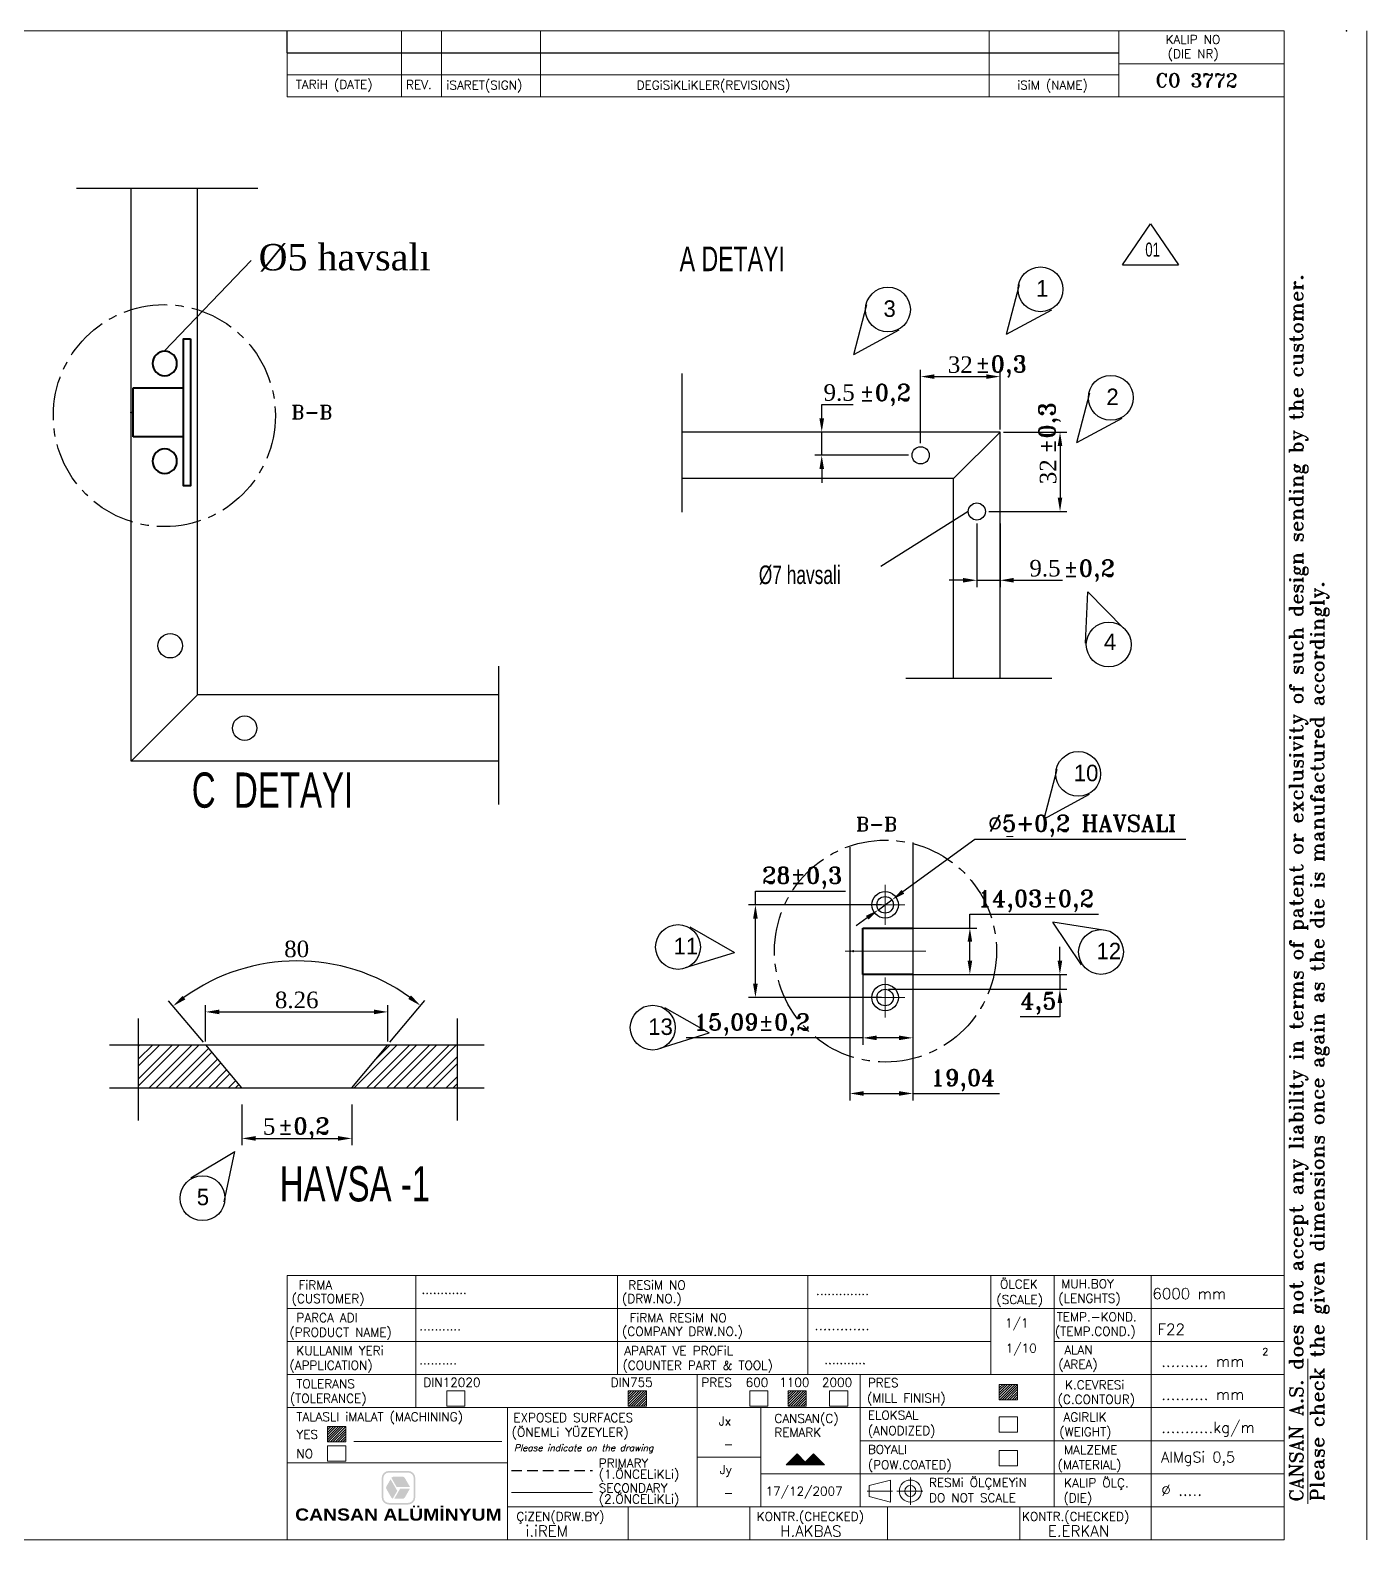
# Model space of a CAD drawing. Header units: millimetres. Extents: x 2483 to 2903, y 1404 to 1682.
# Drawn here: x 2660.7 to 2903.4, y 1407.4 to 1681.5 of the extents above; entities that cross this region are included whole.
import ezdxf

# ---------------------------------------------------------------- set-up
doc = ezdxf.new("R2010")
doc.units = ezdxf.units.MM
doc.header["$LTSCALE"] = 5
for name, pattern in [('CENTER', [1.25, 0.8, -0.15, 0.15, -0.15]), ('DASHED', [19.05, 12.7, -6.35]), ('HIDDEN', [9.525, 6.35, -3.175])]:
    doc.linetypes.add(name, pattern=pattern)
for name, color, linetype, lineweight in [('cizgi', 7, 'Continuous', 20), ('EKSEN', 6, 'CENTER', 18), ('olcu', 242, 'Continuous', 18), ('VOLLEBREIT', 7, 'Continuous', 40)]:
    doc.layers.add(name, color=color, linetype=linetype, lineweight=lineweight)
doc.layers.add('KESIK', color=150, linetype='DASHED')
doc.styles.add('ROMANT', font='romant.shx', dxfattribs={"height": 3})
doc.dimstyles.new('ISO-25', dxfattribs={"dimtxt": 10, "dimasz": 2.5, "dimexe": 1.25, "dimexo": 0.625, "dimtad": 1, "dimtoh": 1, "dimlfac": 5, "dimtxsty": 'ROMANT', "dimcen": 2.5, "dimclrd": 242, "dimclre": 242, "dimclrt": 242, "dimadec": 1, "dimazin": 2, "dimtfac": 1, "dimtmove": 0, "dimatfit": 3, "dimfxl": 0, "dimarcsym": 0})

# ---------------------------------------------------------------- blocks, each defined once
blk = doc.blocks.new('BOHRSYMBOL_ALUSCHARNIER')
at = {"layer": 'VOLLEBREIT'}
for p, q in [((-7, -0.5), (-7, -15)), ((7, -0.5), (-7, -0.5)), ((7, -15), (7, -0.5))]:
    blk.add_line(p, q, dxfattribs=at)
blk.add_lwpolyline([(-21.05, -17), (21.05, -17), (21.05, -15), (-21.05, -15)], close=True, dxfattribs=at)
at = {"layer": 'VOLLEBREIT', "ltscale": 0.5}
for centre in [(-14, -9.6), (14, -9.6)]:
    blk.add_circle(centre, 3.5, dxfattribs=at)
at = {"layer": 'VOLLEBREIT', "color": 1, "ltscale": 0.5}
blk.add_point((0, 0), dxfattribs=at)
blk = doc.blocks.new('*D121')
at = {"color": 242, "lineweight": -2, "ltscale": 5}
for p, q in [((2699.15, 1486.42), (2699.15, 1479.04)), ((2719.15, 1486.42), (2719.15, 1479.04)), ((2701.65, 1480.29), (2716.65, 1480.29))]:
    blk.add_line(p, q, dxfattribs=at)
at = {"color": 242, "ltscale": 5}
for points in [[(2701.65, 1480.71), (2701.65, 1479.88), (2699.15, 1480.29)], [(2716.65, 1480.71), (2716.65, 1479.88), (2719.15, 1480.29)]]:
    blk.add_solid(points, dxfattribs=at)
at = {"layer": 'Defpoints', "color": 0, "ltscale": 5}
for p in [(2699.15, 1487.05), (2719.15, 1487.05), (2719.15, 1480.29)]:
    blk.add_point(p, dxfattribs=at)
at = {"color": 242, "ltscale": 5, "insert": (2704.12, 1482.44), "char_height": 3, "attachment_point": 5, "style": 'ROMANT'}
blk.add_mtext('{\\fTimes New Roman Tur|b0|i0|c162|p18;5}', dxfattribs=at)
blk = doc.blocks.new('*D122')
at = {"color": 242, "lineweight": -2, "ltscale": 5}
for p, q in [((2692.2, 1497.75), (2685.88, 1505.27)), ((2726.06, 1497.75), (2732.4, 1505.36))]:
    blk.add_line(p, q, dxfattribs=at)
blk.add_arc((2709.19, 1477.52), 35, 54.2882, 125.9365, dxfattribs=at)
at = {"color": 242, "ltscale": 5}
for points in [[(2688.91, 1505.53), (2688.4, 1506.18), (2686.68, 1504.32)], [(2729.88, 1506.26), (2729.37, 1505.61), (2731.6, 1504.4)]]:
    blk.add_solid(points, dxfattribs=at)
at = {"layer": 'Defpoints', "color": 0, "ltscale": 5}
for p in [(2717.18, 1511.59), (2692.6, 1497.27), (2725.65, 1497.27), (2699.15, 1489.47), (2719.15, 1489.47)]:
    blk.add_point(p, dxfattribs=at)
at = {"color": 242, "ltscale": 5, "insert": (2709.12, 1514.67), "char_height": 3, "attachment_point": 5, "rotation": 0.1123, "style": 'ROMANT'}
blk.add_mtext('{\\fTimes New Roman|b0|i0|c162|p18;80}', dxfattribs=at)
blk = doc.blocks.new('*D123')
at = {"color": 242, "lineweight": -2, "ltscale": 5}
for p, q in [((2692.6, 1497.9), (2692.6, 1504.51)), ((2695.1, 1503.26), (2723.15, 1503.26)), ((2725.65, 1497.9), (2725.65, 1504.51))]:
    blk.add_line(p, q, dxfattribs=at)
at = {"color": 242, "ltscale": 5}
for points in [[(2695.1, 1503.68), (2695.1, 1502.84), (2692.6, 1503.26)], [(2723.15, 1503.68), (2723.15, 1502.84), (2725.65, 1503.26)]]:
    blk.add_solid(points, dxfattribs=at)
at = {"layer": 'Defpoints', "color": 0, "ltscale": 5}
for p in [(2725.65, 1503.26), (2692.6, 1497.27), (2725.65, 1497.27)]:
    blk.add_point(p, dxfattribs=at)
at = {"color": 242, "ltscale": 5, "insert": (2709.13, 1505.41), "char_height": 3, "attachment_point": 5, "style": 'ROMANT'}
blk.add_mtext('{\\fTimes New Roman Tur|b0|i0|c162|p18;8.26}', dxfattribs=at)
blk = doc.blocks.new('*D136')
at = {"color": 242, "lineweight": -2, "ltscale": 5}
for p, q in [((2832.6, 1591.95), (2832.6, 1580.39)), ((2836.81, 1591.95), (2836.81, 1580.39)), ((2830.1, 1581.64), (2827.6, 1581.64)), ((2832.6, 1581.64), (2836.81, 1581.64)), ((2839.31, 1581.64), (2848.13, 1581.64))]:
    blk.add_line(p, q, dxfattribs=at)
at = {"color": 242, "ltscale": 5}
for points in [[(2830.1, 1582.06), (2830.1, 1581.22), (2832.6, 1581.64)], [(2839.31, 1582.06), (2839.31, 1581.22), (2836.81, 1581.64)]]:
    blk.add_solid(points, dxfattribs=at)
at = {"layer": 'Defpoints', "color": 0, "ltscale": 5}
for p in [(2832.6, 1592.58), (2836.81, 1592.58), (2836.81, 1581.64)]:
    blk.add_point(p, dxfattribs=at)
at = {"color": 242, "ltscale": 5, "insert": (2844.97, 1583.8), "char_height": 3, "attachment_point": 5, "style": 'ROMANT'}
blk.add_mtext('{\\fTimes New Roman|b0|i0|c162|p18;9.5}', dxfattribs=at)
blk = doc.blocks.new('*D137')
at = {"color": 242, "lineweight": -2, "ltscale": 5}
for p, q in [((2822.39, 1606.51), (2822.39, 1619.87)), ((2824.89, 1618.62), (2834.31, 1618.62)), ((2836.81, 1609.02), (2836.81, 1619.87))]:
    blk.add_line(p, q, dxfattribs=at)
at = {"color": 242, "ltscale": 5}
for points in [[(2824.89, 1619.03), (2824.89, 1618.2), (2822.39, 1618.62)], [(2834.31, 1619.03), (2834.31, 1618.2), (2836.81, 1618.62)]]:
    blk.add_solid(points, dxfattribs=at)
at = {"layer": 'Defpoints', "color": 0, "ltscale": 5}
for p in [(2836.81, 1618.62), (2836.81, 1608.39), (2822.39, 1605.88)]:
    blk.add_point(p, dxfattribs=at)
at = {"color": 242, "ltscale": 5, "insert": (2829.6, 1620.77), "char_height": 3, "attachment_point": 5, "style": 'ROMANT'}
blk.add_mtext('{\\fTimes New Roman|b0|i0|c162|p18;32}', dxfattribs=at)
blk = doc.blocks.new('*D138')
at = {"color": 242, "lineweight": -2, "ltscale": 5}
for p, q in [((2804.44, 1611.04), (2804.44, 1613.54)), ((2804.44, 1613.54), (2810.13, 1613.54)), ((2819.22, 1608.54), (2803.19, 1608.54)), ((2804.44, 1604.33), (2804.44, 1608.54)), ((2820.22, 1604.33), (2803.19, 1604.33)), ((2804.44, 1601.83), (2804.44, 1599.33))]:
    blk.add_line(p, q, dxfattribs=at)
at = {"color": 242, "ltscale": 5}
for points in [[(2804.02, 1611.04), (2804.86, 1611.04), (2804.44, 1608.54)], [(2804.02, 1601.83), (2804.86, 1601.83), (2804.44, 1604.33)]]:
    blk.add_solid(points, dxfattribs=at)
at = {"layer": 'Defpoints', "color": 0, "ltscale": 5}
for p in [(2804.44, 1608.54), (2819.85, 1608.54), (2820.84, 1604.33)]:
    blk.add_point(p, dxfattribs=at)
at = {"color": 242, "ltscale": 5, "insert": (2807.6, 1615.7), "char_height": 3, "attachment_point": 5, "style": 'ROMANT'}
blk.add_mtext('{\\fTimes New Roman|b0|i0|c162|p18;9.5}', dxfattribs=at)
blk = doc.blocks.new('*D139')
at = {"color": 242, "lineweight": -2, "ltscale": 5}
for p, q in [((2837.43, 1608.54), (2848.95, 1608.54)), ((2847.7, 1606.04), (2847.7, 1596.63)), ((2834.77, 1594.13), (2848.95, 1594.13))]:
    blk.add_line(p, q, dxfattribs=at)
at = {"color": 242, "ltscale": 5}
for points in [[(2847.28, 1606.04), (2848.11, 1606.04), (2847.7, 1608.54)], [(2847.28, 1596.63), (2848.11, 1596.63), (2847.7, 1594.13)]]:
    blk.add_solid(points, dxfattribs=at)
at = {"layer": 'Defpoints', "color": 0, "ltscale": 5}
for p in [(2836.81, 1608.54), (2834.15, 1594.13), (2847.7, 1594.13)]:
    blk.add_point(p, dxfattribs=at)
at = {"color": 242, "ltscale": 5, "insert": (2845.55, 1601.34), "char_height": 3, "attachment_point": 5, "rotation": 90, "style": 'ROMANT'}
blk.add_mtext('{\\fTimes New Roman|b0|i0|c162|p18;32}', dxfattribs=at)
blk = doc.blocks.new('*D140')
at = {"color": 242, "lineweight": -2, "ltscale": 5}
for p, q in [((2831.34, 1518.49), (2831.34, 1521)), ((2831.34, 1521), (2854.68, 1521)), ((2816.9, 1518.49), (2832.59, 1518.49)), ((2831.34, 1512.58), (2831.34, 1515.99)), ((2816.9, 1510.08), (2832.59, 1510.08))]:
    blk.add_line(p, q, dxfattribs=at)
at = {"color": 242, "ltscale": 5}
for points in [[(2830.92, 1515.99), (2831.76, 1515.99), (2831.34, 1518.49)], [(2830.92, 1512.58), (2831.76, 1512.58), (2831.34, 1510.08)]]:
    blk.add_solid(points, dxfattribs=at)
at = {"layer": 'Defpoints', "color": 0, "ltscale": 5}
for p in [(2816.28, 1518.49), (2816.28, 1510.08), (2831.34, 1510.08)]:
    blk.add_point(p, dxfattribs=at)
at = {"color": 242, "ltscale": 5, "insert": (2843.32, 1523.41), "char_height": 3, "attachment_point": 5, "style": 'ROMANT'}
blk.add_mtext('14,03±0,2', dxfattribs=at)
blk = doc.blocks.new('*D141')
at = {"color": 242, "lineweight": -2, "ltscale": 5}
for p, q in [((2811.92, 1513.68), (2811.92, 1497.3)), ((2820.97, 1515.66), (2820.97, 1497.3)), ((2811.92, 1498.55), (2779.81, 1498.55)), ((2818.47, 1498.55), (2814.42, 1498.55))]:
    blk.add_line(p, q, dxfattribs=at)
at = {"color": 242, "ltscale": 5}
for points in [[(2814.42, 1498.97), (2814.42, 1498.13), (2811.92, 1498.55)], [(2818.47, 1498.97), (2818.47, 1498.13), (2820.97, 1498.55)]]:
    blk.add_solid(points, dxfattribs=at)
at = {"layer": 'Defpoints', "color": 0, "ltscale": 5}
for p in [(2820.97, 1516.29), (2811.92, 1514.3), (2820.97, 1498.55)]:
    blk.add_point(p, dxfattribs=at)
at = {"color": 242, "ltscale": 5, "insert": (2791.79, 1500.96), "char_height": 3, "attachment_point": 5, "style": 'ROMANT'}
blk.add_mtext('15,09±0,2', dxfattribs=at)
blk = doc.blocks.new('*D142')
at = {"color": 242, "lineweight": -2, "ltscale": 5}
for p, q in [((2832.25, 1534.57), (2819.18, 1525.06)), ((2870.56, 1534.57), (2832.25, 1534.57)), ((2814.74, 1521.82), (2817.16, 1523.59)), ((2812.71, 1520.35), (2810.69, 1518.88))]:
    blk.add_line(p, q, dxfattribs=at)
at = {"color": 242, "ltscale": 5}
for points in [[(2818.94, 1525.39), (2819.43, 1524.72), (2817.16, 1523.59)], [(2812.47, 1520.69), (2812.96, 1520.01), (2814.74, 1521.82)]]:
    blk.add_solid(points, dxfattribs=at)
at = {"layer": 'Defpoints', "color": 0, "ltscale": 5}
for p in [(2814.74, 1521.82), (2817.16, 1523.59)]:
    blk.add_point(p, dxfattribs=at)
at = {"color": 242, "ltscale": 5, "insert": (2851.72, 1537.05), "char_height": 3, "attachment_point": 5, "style": 'ROMANT'}
blk.add_mtext('{\\fRomanT|b0|i0|c162|p2;%%C5+0,2 HAVSALI}', dxfattribs=at)
blk = doc.blocks.new('*D143')
at = {"color": 242, "lineweight": -2, "ltscale": 5}
for p, q in [((2792.4, 1522.7), (2792.4, 1525.2)), ((2792.4, 1525.2), (2808.74, 1525.2)), ((2815.32, 1522.7), (2791.15, 1522.7)), ((2792.4, 1508.37), (2792.4, 1520.2)), ((2815.32, 1505.87), (2791.15, 1505.87))]:
    blk.add_line(p, q, dxfattribs=at)
at = {"color": 242, "ltscale": 5}
for points in [[(2791.98, 1520.2), (2792.82, 1520.2), (2792.4, 1522.7)], [(2791.98, 1508.37), (2792.82, 1508.37), (2792.4, 1505.87)]]:
    blk.add_solid(points, dxfattribs=at)
at = {"layer": 'Defpoints', "color": 0, "ltscale": 5}
for p in [(2792.4, 1522.7), (2815.95, 1522.7), (2815.95, 1505.87)]:
    blk.add_point(p, dxfattribs=at)
at = {"color": 242, "ltscale": 5, "insert": (2800.88, 1527.61), "char_height": 3, "attachment_point": 5, "style": 'ROMANT'}
blk.add_mtext('28±0,3', dxfattribs=at)
blk = doc.blocks.new('*D144')
at = {"color": 242, "lineweight": -2, "ltscale": 5}
for p, q in [((2809.55, 1497.92), (2809.55, 1487.2)), ((2820.97, 1497.34), (2820.97, 1487.2)), ((2812.05, 1488.45), (2818.47, 1488.45)), ((2820.97, 1488.45), (2836.72, 1488.45))]:
    blk.add_line(p, q, dxfattribs=at)
at = {"color": 242, "ltscale": 5}
for points in [[(2812.05, 1488.87), (2812.05, 1488.03), (2809.55, 1488.45)], [(2818.47, 1488.87), (2818.47, 1488.03), (2820.97, 1488.45)]]:
    blk.add_solid(points, dxfattribs=at)
at = {"layer": 'Defpoints', "color": 0, "ltscale": 5}
for p in [(2809.55, 1498.55), (2820.97, 1497.97), (2820.97, 1488.45)]:
    blk.add_point(p, dxfattribs=at)
at = {"color": 242, "ltscale": 5, "insert": (2830.1, 1490.86), "char_height": 3, "attachment_point": 5, "style": 'ROMANT'}
blk.add_mtext('19,04', dxfattribs=at)
blk = doc.blocks.new('*D145')
at = {"color": 242, "linetype": 'HIDDEN', "lineweight": -2, "ltscale": 5}
for p, q in [((2847.68, 1512.58), (2847.68, 1515.08)), ((2817.07, 1510.08), (2848.93, 1510.08)), ((2847.68, 1510.08), (2847.68, 1507.37)), ((2816.57, 1507.37), (2848.93, 1507.37)), ((2847.68, 1502.37), (2840.48, 1502.37)), ((2847.68, 1504.87), (2847.68, 1502.37))]:
    blk.add_line(p, q, dxfattribs=at)
at = {"color": 242, "linetype": 'HIDDEN', "ltscale": 5}
for points in [[(2847.26, 1512.58), (2848.1, 1512.58), (2847.68, 1510.08)], [(2847.26, 1504.87), (2848.1, 1504.87), (2847.68, 1507.37)]]:
    blk.add_solid(points, dxfattribs=at)
at = {"layer": 'Defpoints', "color": 0, "linetype": 'HIDDEN', "ltscale": 5}
for p in [(2816.45, 1510.08), (2815.95, 1507.37), (2847.68, 1507.37)]:
    blk.add_point(p, dxfattribs=at)
at = {"color": 242, "linetype": 'HIDDEN', "ltscale": 5, "insert": (2843.77, 1504.81), "char_height": 3, "attachment_point": 5, "style": 'ROMANT'}
blk.add_mtext('{\\fRomanT|b0|i0|c162|p2;4,5}', dxfattribs=at)

msp = doc.modelspace()

# ---------------------------------------------------------------- hatches: boundary and pattern name
at = {"ltscale": 0.05}
h = msp.add_hatch(color=244, dxfattribs=at)
edge = h.paths.add_edge_path(flags=0)
edge.add_arc((2725.8563, 1416.8625), 0.5, 150, 210)
edge.add_line((2725.4232, 1416.6125), (2726.2893, 1415.1125))
edge.add_arc((2726.7223, 1415.3625), 0.5, 210, 252.306412)
edge.add_line((2726.5703, 1414.8862), (2727.3846, 1416.2965))
edge.add_line((2727.3846, 1416.2965), (2726.1683, 1418.4031))
edge.add_line((2726.1683, 1418.4031), (2725.4232, 1417.1125))
edge = h.paths.add_edge_path(flags=0)
edge.add_line((2726.8453, 1414.8625), (2728.3355, 1414.8625))
edge.add_arc((2728.3355, 1415.3625), 0.5, 270, 330)
edge.add_line((2728.7685, 1415.1125), (2729.6923, 1416.7125))
edge.add_line((2729.6923, 1416.7125), (2727.9134, 1416.7125))
edge.add_line((2727.9134, 1416.7125), (2726.8453, 1414.8625))
edge = h.paths.add_edge_path(flags=0)
edge.add_arc((2726.7223, 1418.3625), 0.5, 90, 144.765859)
edge.add_line((2726.3139, 1418.651), (2727.2598, 1417.0125))
edge.add_line((2727.2598, 1417.0125), (2729.6923, 1417.0125))
edge.add_line((2729.6923, 1417.0125), (2728.7685, 1418.6125))
edge.add_arc((2728.3355, 1418.3625), 0.5, 30, 90)
edge.add_line((2728.3355, 1418.8625), (2726.7223, 1418.8625))
edge = h.paths.add_edge_path()
edge.add_arc((2725.8563, 1415.1125), 1.3, 180, 270)
edge.add_line((2725.8563, 1413.8125), (2729.3563, 1413.8125))
edge.add_arc((2729.3563, 1415.1125), 1.3, 270, 360)
edge.add_line((2730.6563, 1415.1125), (2730.6563, 1418.6125))
edge.add_arc((2729.3563, 1418.6125), 1.3, 360, 450)
edge.add_line((2729.3563, 1419.9125), (2725.8563, 1419.9125))
edge.add_arc((2725.8563, 1418.6125), 1.3, 90, 180)
edge.add_line((2724.5563, 1418.6125), (2724.5563, 1415.1125))
edge = h.paths.add_edge_path(flags=16)
edge.add_arc((2725.8563, 1415.1125), 1, 180, 270, ccw=False)
edge.add_line((2724.8563, 1415.1125), (2724.8563, 1418.6125))
edge.add_arc((2725.8563, 1418.6125), 1, 90, 180, ccw=False)
edge.add_line((2725.8563, 1419.6125), (2729.3563, 1419.6125))
edge.add_arc((2729.3563, 1418.6125), 1, 0, 90, ccw=False)
edge.add_line((2730.3563, 1418.6125), (2730.3563, 1415.1125))
edge.add_arc((2729.3563, 1415.1125), 1, -90, 0, ccw=False)
edge.add_line((2729.3563, 1414.1125), (2725.8563, 1414.1125))
at = {"layer": 'cizgi', "ltscale": 0.05}
h = msp.add_hatch(dxfattribs=at)
h.set_pattern_fill('ANSI31', color=256, scale=0.1, style=0)
h.set_pattern_definition([(45, (1889.06664, 1087.46337), (-0.2245064, 0.2245064), [])])
h.paths.add_polyline_path([(2772.6358, 1434.4561), (2769.3208, 1434.4561), (2769.3208, 1431.673), (2772.6358, 1431.673)])
h = msp.add_hatch(dxfattribs=at)
h.set_pattern_fill('ANSI31', color=256, scale=0.1, style=0)
h.set_pattern_definition([(45, (1918.0578, 1087.46337), (-0.2245064, 0.2245064), [])])
h.paths.add_polyline_path([(2801.6269, 1434.4561), (2798.312, 1434.4561), (2798.312, 1431.673), (2801.6269, 1431.673)])
h = msp.add_hatch(dxfattribs=at)
h.set_pattern_fill('ANSI31', color=256, scale=0.1, style=0)
h.set_pattern_definition([(45, (1956.42146, 1088.63267), (-0.2245064, 0.2245064), [])])
h.paths.add_polyline_path([(2839.9906, 1435.6254), (2836.6756, 1435.6254), (2836.6756, 1432.8423), (2839.9906, 1432.8423)])
h = msp.add_hatch(dxfattribs=at)
h.set_pattern_fill('ANSI31', color=256, scale=0.1, style=0)
h.set_pattern_definition([(45, (1834.4776, 1080.96782), (-0.2245064, 0.2245064), [])])
h.paths.add_polyline_path([(2718.0467, 1427.9605), (2714.7318, 1427.9605), (2714.7318, 1425.1775), (2718.0467, 1425.1775)])
h = msp.add_hatch(dxfattribs=at)
h.set_pattern_fill('ANSI31', color=256, scale=0.05, style=0)
h.set_pattern_definition([(45, (1928.25241, 1647.47108), (-0.112253202, 0.112253202), [])])
h.paths.add_polyline_path([(2804.9599, 1421.0049), (2802.9599, 1423.0049), (2801.4599, 1421.5049), (2799.9599, 1423.0049), (2797.9599, 1421.0049)])

# ---------------------------------------------------------------- linework, layer by layer
at = {"ltscale": 0.05}
for q in [(2707.3925, 1681.4067), (2858.3925, 1677.4067)]:
    msp.add_line((2707.3925, 1677.4067), q, dxfattribs=at)
for p, q in [((2669.1696, 1652.8445), (2702.056, 1652.8445)), ((2679.093, 1548.7697), (2679.093, 1652.8445)), ((2691.1314, 1560.8081), (2691.1314, 1652.8445)), ((2859.0687, 1638.8846), (2864.134, 1646.3852)), ((2864.134, 1646.3852), (2869.1992, 1638.8846)), ((2685.0948, 1623.255), (2700.8505, 1639.7044)), ((2859.0687, 1638.8846), (2869.1992, 1638.8846)), ((2779.053, 1619.2059), (2779.053, 1593.9786)), ((2836.8086, 1608.544), (2779.053, 1608.544)), ((2828.3817, 1600.1171), (2836.8086, 1608.544)), ((2836.8086, 1563.8525), (2836.8086, 1608.544)), ((2828.3817, 1600.1171), (2779.053, 1600.1171)), ((2828.3817, 1563.8525), (2828.3817, 1600.1171)), ((2831.0428, 1594.1296), (2815.1573, 1584.1414)), ((2745.7362, 1566.0162), (2745.7362, 1540.9219)), ((2819.6804, 1563.8525), (2846.228, 1563.8525)), ((2691.1314, 1560.8081), (2679.093, 1548.7697)), ((2745.7362, 1560.8081), (2691.1314, 1560.8081)), ((2745.7362, 1548.7697), (2679.093, 1548.7697)), ((2680.4328, 1483.5308), (2680.4328, 1502.0584)), ((2738.3284, 1483.5308), (2738.3284, 1502.0584)), ((2675.155, 1497.2708), (2692.603, 1497.2708)), ((2680.4328, 1489.8561), (2687.8475, 1497.2708)), ((2680.4328, 1491.1261), (2686.5775, 1497.2708)), ((2680.4328, 1494.7182), (2682.9854, 1497.2708)), ((2680.4328, 1497.0403), (2680.6633, 1497.2708)), ((2680.4328, 1493.4482), (2684.2554, 1497.2708)), ((2682.3696, 1489.4708), (2690.1696, 1497.2708)), ((2683.6396, 1489.4708), (2691.4396, 1497.2708)), ((2692.603, 1497.2708), (2725.655, 1497.2708)), ((2699.155, 1489.4708), (2692.603, 1497.2708)), ((2719.155, 1489.4708), (2725.655, 1497.2708)), ((2719.5606, 1489.4708), (2727.3606, 1497.2708)), ((2721.8827, 1489.4708), (2729.6827, 1497.2708)), ((2723.1527, 1489.4708), (2730.9527, 1497.2708)), ((2723.4767, 1494.6569), (2726.0906, 1497.2708)), ((2725.4748, 1489.4708), (2733.2748, 1497.2708)), ((2725.655, 1497.2708), (2743.155, 1497.2708)), ((2726.7448, 1489.4708), (2734.5448, 1497.2708)), ((2729.0669, 1489.4708), (2736.8669, 1497.2708)), ((2730.3369, 1489.4708), (2738.1369, 1497.2708)), ((2685.9617, 1489.4708), (2693.132, 1496.641)), ((2687.2317, 1489.4708), (2693.7117, 1495.9508)), ((2689.5538, 1489.4708), (2694.7718, 1494.6888)), ((2690.8238, 1489.4708), (2695.3516, 1493.9986)), ((2732.659, 1489.4708), (2738.3284, 1495.1401)), ((2693.1459, 1489.4708), (2696.4117, 1492.7366)), ((2694.4159, 1489.4708), (2696.9915, 1492.0463)), ((2733.929, 1489.4708), (2738.3284, 1493.8701)), ((2736.2511, 1489.4708), (2738.3284, 1491.548))]:
    msp.add_line(p, q)
at = {"color": 0, "linetype": 'Continuous'}
for p, q in [((2840.2628, 1635.2977), (2837.9303, 1626.267)), ((2812.5671, 1631.6228), (2810.2346, 1622.5921)), ((2846.1353, 1630.7024), (2837.9303, 1626.267)), ((2818.4396, 1627.0275), (2810.2346, 1622.5921)), ((2853.0314, 1615.6048), (2850.6989, 1606.5741)), ((2858.9038, 1611.0095), (2850.6989, 1606.5741)), ((2852.2954, 1570.222), (2852.7536, 1579.5378)), ((2859.2687, 1572.8634), (2852.7536, 1579.5378)), ((2847.1163, 1547.3039), (2844.7838, 1538.2732)), ((2852.9887, 1542.7086), (2844.7838, 1538.2732)), ((2780.5092, 1518.7114), (2788.601, 1514.0727)), ((2851.5727, 1511.8228), (2846.3925, 1519.5791)), ((2855.6011, 1518.0977), (2846.3925, 1519.5791)), ((2779.6958, 1511.2992), (2788.601, 1514.0727)), ((2775.9171, 1504.0763), (2784.0088, 1499.4376)), ((2775.1036, 1496.6641), (2784.0088, 1499.4376)), ((2689.8817, 1473.108), (2697.8848, 1477.8979)), ((2695.9495, 1468.7739), (2697.8848, 1477.8979))]:
    msp.add_line(p, q, dxfattribs=at)
at = {"color": 0}
for p, q in [((2809.5495, 1533.2002), (2809.5495, 1495.3726)), ((2820.9718, 1534.0057), (2820.9718, 1494.5672))]:
    msp.add_line(p, q, dxfattribs=at)
at = {"lineweight": 25}
for p, q in [((2675.155, 1489.4708), (2699.155, 1489.4708)), ((2696.738, 1489.4708), (2698.0516, 1490.7843)), ((2698.008, 1489.4708), (2698.6314, 1490.0941)), ((2699.155, 1489.4708), (2719.155, 1489.4708)), ((2719.155, 1489.4708), (2743.155, 1489.4708)), ((2737.5211, 1489.4708), (2738.3284, 1490.278))]:
    msp.add_line(p, q, dxfattribs=at)
at = {"color": 0, "linetype": 'Continuous'}
for centre in [(2844.1541, 1634.4693), (2816.4584, 1630.7945), (2856.9226, 1614.7764), (2856.5438, 1569.9645), (2851.0076, 1546.4755), (2778.3505, 1515.0434), (2855.1387, 1514.1462), (2773.7584, 1500.4083), (2692.0257, 1469.4313)]:
    msp.add_circle(centre, 4.0675, dxfattribs=at)
at = {"color": 1, "linetype": 'CENTER', "ltscale": 2}
for centre in [(2685.0997, 1611.5314), (2816.0215, 1514.3028)]:
    msp.add_circle(centre, 20.1538, dxfattribs=at)
for centre, radius in [((2822.3942, 1604.3306), 1.5523), ((2832.5952, 1594.1296), 1.5523), ((2686.1574, 1569.7474), 2.2176), ((2699.685, 1554.7889), 2.2176)]:
    msp.add_circle(centre, radius)
at = {"color": 0}
for centre, radius in [((2815.9485, 1522.7028), 2.4047), ((2815.9485, 1522.7028), 1.5029), ((2815.9485, 1505.87), 2.4047), ((2815.9485, 1505.87), 1.5029)]:
    msp.add_circle(centre, radius, dxfattribs=at)
at = {"layer": 'cizgi'}
for p, q in [((2888.3925, 1681.4067), (2500.3925, 1681.4067)), ((2728.1533, 1681.4067), (2728.1533, 1669.4067)), ((2735.3925, 1681.4067), (2735.3925, 1669.4067)), ((2753.3925, 1681.4067), (2753.3925, 1669.4067)), ((2834.8655, 1681.4067), (2834.8655, 1669.4067)), ((2858.3925, 1669.4067), (2858.3925, 1681.4067)), ((2888.3925, 1407.4067), (2888.3925, 1681.4067)), ((2903.3925, 1681.4067), (2903.3925, 1407.4067)), ((2903.3925, 1407.4067), (2903.3925, 1681.4067)), ((2707.3925, 1669.4067), (2707.3925, 1677.4067)), ((2888.3925, 1675.4067), (2858.3925, 1675.4067)), ((2707.3925, 1673.4067), (2858.3925, 1673.4067)), ((2888.3925, 1669.4067), (2858.3925, 1669.4067)), ((2888.3925, 1441.4067), (2888.3925, 1617.49)), ((2888.3925, 1466.4067), (2888.3925, 1456.4067)), ((2707.3925, 1455.4067), (2888.3925, 1455.4067)), ((2707.3925, 1455.4067), (2707.3925, 1407.4067)), ((2730.7572, 1455.4067), (2730.7572, 1431.4067)), ((2767.3925, 1455.4067), (2767.3925, 1437.4067)), ((2801.8925, 1455.4067), (2801.8925, 1437.4067)), ((2835.1321, 1455.4067), (2835.1321, 1437.4067)), ((2846.6565, 1455.4067), (2846.6565, 1413.4067)), ((2864.2506, 1455.4067), (2864.2506, 1407.4067)), ((2707.3925, 1449.4067), (2888.3925, 1449.4067)), ((2880.3925, 1449.4067), (2888.3925, 1449.4067)), ((2707.3925, 1443.4067), (2835.1321, 1443.4067)), ((2846.6565, 1443.4067), (2888.3925, 1443.4067)), ((2892.7049, 1413.9525), (2892.7049, 1440.2742)), ((2892.7049, 1413.9525), (2892.7049, 1440.2742)), ((2707.3925, 1437.4067), (2888.3925, 1437.4067)), ((2781.8007, 1437.4067), (2781.8007, 1413.4067)), ((2811.3925, 1437.4067), (2811.3925, 1413.4067)), ((2707.3925, 1431.4067), (2888.3925, 1431.4067)), ((2747.3925, 1431.4067), (2747.3925, 1407.4067)), ((2793.3925, 1431.4067), (2793.3925, 1413.4067)), ((2811.3925, 1425.4067), (2888.3925, 1425.4067)), ((2707.3925, 1421.4067), (2747.3925, 1421.4067)), ((2781.8007, 1422.4206), (2793.3925, 1422.4206)), ((2793.3925, 1419.4067), (2810.3925, 1419.4067)), ((2810.3925, 1419.4067), (2888.3925, 1419.4067)), ((2748.1224, 1416.0192), (2762.8122, 1416.0192)), ((2747.3925, 1413.4067), (2888.3925, 1413.4067)), ((2769.3254, 1413.4067), (2769.3254, 1407.4067)), ((2791.3925, 1413.4067), (2791.3925, 1407.4067)), ((2816.3925, 1413.4067), (2816.3925, 1407.4067)), ((2840.3925, 1413.4067), (2840.3925, 1407.4067)), ((2500.3925, 1407.4067), (2888.3925, 1407.4067))]:
    msp.add_line(p, q, dxfattribs=at)
at = {"layer": 'cizgi', "ltscale": 0.05}
for p, q in [((2899.6104, 1681.4067), (2899.8439, 1681.4067)), ((2899.7282, 1681.2971), (2899.7282, 1681.5192)), ((2858.3925, 1669.4067), (2707.3925, 1669.4067)), ((2805.8589, 1434.4416), (2805.8734, 1434.4561)), ((2820.5299, 1418.7154), (2820.5299, 1413.7469)), ((2812.7022, 1416.2589), (2817.3125, 1416.2589)), ((2822.8134, 1416.2589), (2818.0866, 1416.2589))]:
    msp.add_line(p, q, dxfattribs=at)
at = {"layer": 'cizgi', "ltscale": 0.005}
msp.add_line((2719.4753, 1425.2744), (2746.3403, 1425.2744), dxfattribs=at)
at = {"layer": 'cizgi'}
for points in [[(2736.3573, 1434.4561), (2739.6722, 1434.4561), (2739.6722, 1431.673), (2736.3573, 1431.673)], [(2769.3208, 1434.4561), (2772.6358, 1434.4561), (2772.6358, 1431.673), (2769.3208, 1431.673)], [(2791.3581, 1434.4561), (2794.6731, 1434.4561), (2794.6731, 1431.673), (2791.3581, 1431.673)], [(2798.3264, 1434.4561), (2801.6414, 1434.4561), (2801.6414, 1431.673), (2798.3264, 1431.673)], [(2805.8589, 1434.4561), (2809.1739, 1434.4561), (2809.1739, 1431.673), (2805.8589, 1431.673)], [(2836.6756, 1435.6254), (2839.9906, 1435.6254), (2839.9906, 1432.8423), (2836.6756, 1432.8423)], [(2836.6756, 1429.7231), (2839.9906, 1429.7231), (2839.9906, 1426.94), (2836.6756, 1426.94)], [(2714.7318, 1427.9605), (2718.0467, 1427.9605), (2718.0467, 1425.1775), (2714.7318, 1425.1775)], [(2714.7318, 1424.4605), (2718.0467, 1424.4605), (2718.0467, 1421.6775), (2714.7318, 1421.6775)], [(2836.6756, 1423.5982), (2839.9906, 1423.5982), (2839.9906, 1420.8152), (2836.6756, 1420.8152)]]:
    msp.add_lwpolyline(points, close=True, dxfattribs=at)
at = {"layer": 'cizgi', "ltscale": 0.05}
for points in [[(2797.9599, 1421.0049), (2799.9599, 1423.0049), (2801.4599, 1421.5049), (2802.9599, 1423.0049), (2804.9599, 1421.0049)], [(2813.0454, 1417.2589), (2816.9533, 1418.2589), (2816.9533, 1414.2589), (2813.0454, 1415.2589)]]:
    msp.add_lwpolyline(points, close=True, dxfattribs=at)
for radius in [2, 0.9967]:
    msp.add_circle((2820.5299, 1416.2589), radius, dxfattribs=at)
at = {"layer": 'EKSEN', "ltscale": 4}
for p, q in [((2815.9485, 1526.3099), (2815.9485, 1519.0958)), ((2815.9485, 1526.3028), (2815.9485, 1519.1028)), ((2812.3414, 1522.7028), (2819.5555, 1522.7028)), ((2812.3485, 1522.7028), (2819.5485, 1522.7028)), ((2808.7149, 1514.3028), (2823.3281, 1514.3028)), ((2815.9485, 1509.5028), (2815.9485, 1502.3028)), ((2815.9485, 1509.4771), (2815.9485, 1502.263)), ((2812.3414, 1505.87), (2819.5555, 1505.87))]:
    msp.add_line(p, q, dxfattribs=at)
at = {"layer": 'KESIK', "color": 1, "ltscale": 0.03}
msp.add_line((2748.1224, 1420.0192), (2762.8122, 1420.0192), dxfattribs=at)
at = {"layer": 'VOLLEBREIT'}
for p, q in [((2811.9206, 1518.4946), (2820.9718, 1518.4946)), ((2811.9206, 1510.0782), (2811.9206, 1518.4946)), ((2820.9718, 1510.0782), (2811.9206, 1510.0782))]:
    msp.add_line(p, q, dxfattribs=at)
at = {"layer": 'VOLLEBREIT', "color": 1, "ltscale": 0.5}
for p in [(2809.5885, 1514.3028), (2810.1772, 1514.2864)]:
    msp.add_point(p, dxfattribs=at)

# ---------------------------------------------------------------- block references
at = {"xscale": -0.6335999999980686, "yscale": 0.6335999999980686, "zscale": 0.6336000000000059, "rotation": 90}
msp.add_blockref('BOHRSYMBOL_ALUSCHARNIER', (2679.093, 1612.1297), dxfattribs=at)

# ---------------------------------------------------------------- texts
at = {"width": 0.7}
for s, height, p in [('A DETAYI', 4.48, (2778.6506, 1637.7623)), ('01', 2.53044, (2863.1815, 1640.4206)), ('Ø7 havsali', 3.36, (2793.0199, 1580.9568)), ('C  DETAYI', 6.4, (2690.0823, 1540.338))]:
    msp.add_text(s, height=height, dxfattribs=at).set_placement(p)
at = {"color": 0, "linetype": 'Continuous'}
for s, p in [('1', (2843.3478, 1633.1382)), ('3', (2815.6522, 1629.4634)), ('2', (2856.1164, 1613.4453)), ('4', (2855.67, 1568.9597)), ('10', (2850.2013, 1545.1444)), ('11', (2777.5443, 1513.7123)), ('12', (2854.3325, 1512.8151)), ('13', (2772.9521, 1499.0772)), ('5', (2690.9897, 1468.1546))]:
    msp.add_text(s, height=3, dxfattribs=at).set_placement(p)
at = {"lineweight": 30, "width": 0.7}
msp.add_text('HAVSA -1', height=6.4, dxfattribs=at).set_placement((2706.0451, 1468.8506))
at = {"color": 7, "style": 'ROMANT'}
for s, p in [('.......... mm', (2866.0733, 1438.8162)), ('.......... mm', (2866.0733, 1432.8162)), ('...........kg/m', (2866.0733, 1426.8162))]:
    msp.add_text(s, height=2, dxfattribs=at).set_placement(p)
at = {"insert": (2702.2254, 1637.7029), "char_height": 4.8, "width": 263.760064, "attachment_point": 7}
msp.add_mtext('{\\fTimes New Roman|b0|i0|c162|p18;Ø5 havsalı}', dxfattribs=at)
at = {"color": 242, "ltscale": 5, "char_height": 3, "attachment_point": 5, "style": 'ROMANT'}
for s, insert in [('±0,{\\fRomanT|b0|i0|c162|p2;3}', (2836.9742, 1620.4461)), ('±0,{\\fRomanT|b0|i0|c162|p2;2}', (2815.9378, 1615.2781)), ('±0,{\\fRomanT|b0|i0|c162|p2;2}', (2852.9646, 1583.3711)), ('±0,{\\fRomanT|b0|i0|c162|p2;2}', (2710.3893, 1482.0972))]:
    msp.add_mtext(s, dxfattribs=dict(at, insert=insert))
at = {"color": 242, "ltscale": 5, "insert": (2845.804, 1609.2416), "char_height": 3, "attachment_point": 5, "rotation": 90, "style": 'ROMANT'}
msp.add_mtext('±0,{\\fRomanT|b0|i0|c162|p2;3}', dxfattribs=at)
at = {"color": 244, "ltscale": 0.05, "insert": (2708.8382, 1413.0908), "char_height": 2.2, "width": 37.00808, "attachment_point": 1}
msp.add_mtext('{\\fArial Black|b0|i0|c0|p34;CANSAN AL\\fArial Black|b0|i0|c162|p34;Ü\\fArial Black|b0|i0|c0|p34;M\\fArial Black|b0|i0|c162|p34;İNYUM}', dxfattribs=at)
at = {"layer": 'cizgi', "style": 'ROMANT'}
for s, height, p in [('KALIP NO', 1.6, (2866.8554, 1679.0292)), ('(DIE NR)', 1.6, (2867.2516, 1676.428)), ('TARiH (DATE)', 1.6, (2708.9734, 1670.8681)), ('REV.', 1.6, (2728.996, 1670.8281)), ('iSARET(SIGN)', 1.6, (2736.3025, 1670.7524)), ('DEGiSiKLiKLER(REVISIONS)', 1.6, (2770.8285, 1670.7524)), ('iSiM (NAME)', 1.6, (2839.9266, 1670.7524)), ('CO 3772', 2.5, (2865.0309, 1671.1833)), ('FiRMA', 1.6, (2709.4569, 1452.8666)), ('RESiM NO', 1.6, (2769.3132, 1452.8666)), ('ÖLCEK', 1.6, (2836.8058, 1453.0364)), ('MUH.BOY', 1.6, (2847.9347, 1453.0866)), ('6000 mm', 2, (2864.4766, 1451.1033)), ('(CUSTOMER)', 1.6, (2708.2063, 1450.4017)), ('............', 1.6, (2731.7756, 1452.0708)), ('(DRW.NO.)', 1.6, (2768.183, 1450.4017)), ('..............', 1.6, (2803.4159, 1451.8586)), ('(SCALE)', 1.6, (2836.1578, 1450.2343)), ('(LENGHTS)', 1.6, (2847.3919, 1450.4646)), ('PARCA ADI', 1.6, (2709.0784, 1446.9439)), ('FiRMA RESiM NO', 1.6, (2769.567, 1446.9136)), ('1/1', 1.6, (2837.7202, 1445.9855)), ('TEMP.-KOND.', 1.6, (2847.1108, 1447.0866)), ('(PRODUCT NAME)', 1.6, (2707.812, 1444.2905)), ('...........', 1.6, (2731.4054, 1445.4458)), ('(COMPANY DRW.NO.)', 1.6, (2768.183, 1444.4487)), ('.............', 1.8, (2803.1117, 1445.4819)), ('(TEMP.COND.)', 1.6, (2846.7856, 1444.4646)), (' F22', 2, (2864.0372, 1444.6187)), ('KULLANIM YERi', 1.6, (2709.0784, 1440.9439)), ('APARAT VE PROFiL', 1.6, (2768.5942, 1440.9439)), ('1/10', 1.6, (2837.8508, 1441.4155)), ('ALAN', 1.6, (2848.4854, 1441.0866)), ('2', 1.28, (2884.4269, 1440.9166)), ('(APPLICATION)', 1.6, (2707.812, 1438.2905)), ('..........', 1.6, (2731.3679, 1439.2746)), ('..........', 1.6, (2731.3679, 1439.2746)), ('(COUNTER PART & TOOL)', 1.6, (2768.2749, 1438.2905)), ('...........', 1.6, (2804.9082, 1439.3198)), ('(AREA)', 1.6, (2847.3919, 1438.4646)), ('TOLERANS', 1.6, (2709.057, 1434.9439)), ('DIN12020', 1.6, (2732.1336, 1435.1979)), ('DIN755', 1.6, (2766.1336, 1435.1979)), ('PRES', 1.6, (2782.5768, 1435.1979)), ('600', 1.6, (2790.6289, 1435.1979)), ('1100', 1.6, (2796.7255, 1435.1979)), ('2000', 1.6, (2804.4809, 1435.1979)), ('PRES', 1.6, (2812.8173, 1435.1409)), ('(TOLERANCE)', 1.6, (2707.8885, 1432.2905)), ('(MILL FINISH)', 1.6, (2812.6631, 1432.3432)), ('(C.CONTOUR)', 1.6, (2847.2623, 1432.1104)), ('K.CEVRESi', 1.6, (2848.615, 1434.7324)), ('TALASLI iMALAT (MACHINING)', 1.6, (2709.057, 1428.9439)), ('EXPOSED SURFACES', 1.6, (2748.4646, 1428.7933)), ('Jx', 1.6, (2785.7467, 1428.185)), ('CANSAN(C)', 1.6, (2795.8404, 1428.6477)), ('ELOKSAL', 1.6, (2812.8173, 1429.2347)), ('(ANODIZED)', 1.6, (2812.8173, 1426.437)), ('AGIRLIK', 1.6, (2848.3311, 1428.8972)), ('YES', 1.6, (2709.0851, 1425.7389)), ('(ÖNEMLi YÜZEYLER)', 1.6, (2748.1453, 1426.1398)), ('REMARK', 1.6, (2795.8404, 1426.1177)), ('(WEIGHT)', 1.6, (2847.5702, 1426.2125)), ('NO', 1.6, (2709.0851, 1422.2389)), ('-', 1.6, (2786.6237, 1423.958)), ('BOYALI', 1.6, (2812.8173, 1423.0216)), ('MALZEME', 1.6, (2848.4435, 1422.9433)), ('AlMgSi 0,5', 1.92, (2866.0608, 1421.4638)), ('PRIMARY', 1.6, (2763.9697, 1420.5181)), ('(1.ÖNCELiKLi)', 1.6, (2763.9697, 1418.5132)), ('Jy', 1.6, (2785.9357, 1419.3654)), ('(POW.COATED)', 1.6, (2812.8173, 1420.2239)), ('(MATERIAL)', 1.6, (2847.26, 1420.2034)), ('SECONDARY', 1.6, (2763.9697, 1416.0118)), ('17/12/2007', 1.6, (2794.2501, 1415.4297)), ('RESMi ÖLÇMEYiN', 1.6, (2823.9102, 1417.0028)), ('KALIP ÖLÇ.', 1.6, (2848.4435, 1416.9433)), ('%%C .....', 2, (2866.0913, 1415.4139)), ('(2.ÖNCELiKLi)', 1.6, (2763.9697, 1414.0069)), ('-', 1.6, (2786.6237, 1415.1384)), ('DO NOT SCALE', 1.6, (2823.9102, 1414.2454)), ('(DIE)', 1.6, (2848.3321, 1414.2034)), ('ÇiZEN(DRW.BY)', 1.6, (2749.0203, 1410.8382)), ('KONTR.(CHECKED)', 1.6, (2792.6256, 1410.8382)), ('KONTR.(CHECKED)', 1.6, (2840.7893, 1410.8382)), ('i.iREM', 2, (2750.6773, 1408.0022)), ('H.AKBAS', 2, (2796.8941, 1407.9916)), ('E.ERKAN', 2, (2845.4982, 1407.9916))]:
    msp.add_text(s, height=height, dxfattribs=at).set_placement(p)
for s, p in [('CANSAN A.S. does not accept any liability in terms of patent or exclusivity of such design sending by the customer.', (2891.8469, 1414.3517)), ('Please check the given dimensions once again as the die is manufactured accordingly.', (2895.6616, 1414.4265))]:
    msp.add_text(s, height=2.5, rotation=90, dxfattribs=at).set_placement(p)
at = {"layer": 'cizgi', "color": 242, "style": 'ROMANT'}
msp.add_text('-', height=1.6, dxfattribs=at).set_placement((2837.699, 1534.4358))
at = {"layer": 'cizgi', "style": 'ROMANT', "oblique": 15}
msp.add_text('Please indicate on the drawing', height=1.2, dxfattribs=at).set_placement((2748.584, 1423.5134))
at = {"layer": 'olcu', "color": 5, "style": 'ROMANT'}
for p in [(2708.143, 1610.8958), (2810.6619, 1536.0751)]:
    msp.add_text('B-B', height=2.52, dxfattribs=at).set_placement(p)

# ---------------------------------------------------------------- dimensions: what is measured, and where the dimension line sits
dim = msp.add_linear_dim(base=(2836.8086, 1618.6169), p1=(2822.3942, 1605.8829), p2=(2836.8086, 1608.3923), text='{\\fTimes New Roman|b0|i0|c162|p18;32}', dimstyle='ISO-25', override={"dimgap": 0.625, "dimtol": 1, "dimlim": 0, "dimtp": 0.3, "dimtm": 0})
dim.commit()
dim.dimension.update_dxf_attribs({"geometry": '*D137', "text_midpoint": (2829.6014, 1620.7678)})
dim = msp.add_linear_dim(base=(2804.4395, 1608.544), p1=(2820.8419, 1604.3306), p2=(2819.8472, 1608.544), angle=90, text='{\\fTimes New Roman|b0|i0|c162|p18;9.5}', dimstyle='ISO-25')
dim.commit()
dim.dimension.update_dxf_attribs({"geometry": '*D138', "text_midpoint": (2807.5995, 1615.6993)})
dim = msp.add_linear_dim(base=(2847.6972, 1594.1296), p1=(2836.8086, 1608.544), p2=(2834.1475, 1594.1296), angle=90, text='{\\fTimes New Roman|b0|i0|c162|p18;32}', dimstyle='ISO-25', override={"dimgap": 0.625, "dimtol": 1, "dimlim": 0, "dimtp": 0.3, "dimtm": 0.3})
dim.commit()
dim.dimension.update_dxf_attribs({"geometry": '*D139', "text_midpoint": (2845.5463, 1601.3368)})
for base, p1, p2, text, picture, middle in [((2836.8086, 1581.6399), (2832.5952, 1592.5773), (2836.8086, 1592.5773), '{\\fTimes New Roman|b0|i0|c162|p18;9.5}', '*D136', (2844.9686, 1583.7952)), ((2725.655, 1503.2597), (2692.603, 1497.2708), (2725.655, 1497.2708), '{\\fTimes New Roman Tur|b0|i0|c162|p18;8.26}', '*D123', (2709.129, 1505.415))]:
    dim = msp.add_linear_dim(base=base, p1=p1, p2=p2, text=text, dimstyle='ISO-25')
    dim.commit()
    dim.dimension.update_dxf_attribs({"geometry": picture, "text_midpoint": middle})
at = {"color": 0}
dim = msp.add_diameter_dim_2p(p1=(2814.7357, 1521.8202), p2=(2817.1613, 1523.5855), text='{\\fRomanT|b0|i0|c162|p2;%%C5+0,2 HAVSALI}', dimstyle='ISO-25', dxfattribs=at)
dim.commit()
dim.dimension.update_dxf_attribs({"geometry": '*D142', "text_midpoint": (2851.7156, 1534.5676), "dimtype": 163})
dim = msp.add_linear_dim(base=(2792.3998, 1522.7028), p1=(2815.9485, 1505.87), p2=(2815.9485, 1522.7028), angle=90, dimstyle='ISO-25', override={"dimgap": 0.625, "dimdec": 0, "dimlfac": 1.666667, "dimtol": 1, "dimlim": 0, "dimtp": 0.3, "dimtm": 0.3}, dxfattribs=at)
dim.commit()
dim.dimension.update_dxf_attribs({"geometry": '*D143', "text_midpoint": (2800.882, 1527.6136)})
dim = msp.add_linear_dim(base=(2831.3415, 1510.0782), p1=(2816.2759, 1518.4946), p2=(2816.2759, 1510.0782), angle=90, dimstyle='ISO-25', override={"dimgap": 0.625, "dimlfac": 1.666667, "dimtol": 1, "dimlim": 0, "dimtp": 0.2, "dimtm": 0.2}, dxfattribs=at)
dim.commit()
dim.dimension.update_dxf_attribs({"geometry": '*D140', "text_midpoint": (2843.3237, 1521.0028), "dimtype": 160})
dim = msp.add_angular_dim_2l(base=(2717.1827, 1511.592), line1=((2719.155, 1489.4708), (2725.655, 1497.2708)), line2=((2699.155, 1489.4708), (2692.603, 1497.2708)), text='{\\fTimes New Roman|b0|i0|c162|p18;80}', dimstyle='ISO-25')
dim.commit()
dim.dimension.update_dxf_attribs({"geometry": '*D122', "text_midpoint": (2709.122, 1514.6667)})
dim = msp.add_linear_dim(base=(2820.9718, 1498.5489), p1=(2811.9206, 1514.3028), p2=(2820.9718, 1516.2854), dimstyle='ISO-25', override={"dimgap": 0.625, "dimlfac": 1.666667, "dimtol": 1, "dimlim": 0, "dimtp": 0.2, "dimtm": 0.2}, dxfattribs=at)
dim.commit()
dim.dimension.update_dxf_attribs({"geometry": '*D141', "text_midpoint": (2791.7901, 1498.5489), "dimtype": 160})
at = {"linetype": 'HIDDEN', "ltscale": 5}
dim = msp.add_linear_dim(base=(2847.6791, 1507.373), p1=(2816.4462, 1510.0782), p2=(2815.9485, 1507.373), angle=90, text='{\\fRomanT|b0|i0|c162|p2;4,5}', dimstyle='ISO-25', dxfattribs=at)
dim.commit()
dim.dimension.update_dxf_attribs({"geometry": '*D145', "text_midpoint": (2843.7664, 1504.8071)})
at = {"color": 0}
dim = msp.add_linear_dim(base=(2820.9718, 1488.4502), p1=(2809.5495, 1498.5489), p2=(2820.9718, 1497.9695), dimstyle='ISO-25', override={"dimlfac": 1.666667}, dxfattribs=at)
dim.commit()
dim.dimension.update_dxf_attribs({"geometry": '*D144', "text_midpoint": (2830.0968, 1490.8609)})
dim = msp.add_linear_dim(base=(2719.155, 1480.293), p1=(2699.155, 1487.0452), p2=(2719.155, 1487.0452), text='{\\fTimes New Roman Tur|b0|i0|c162|p18;5}', dimstyle='ISO-25')
dim.commit()
dim.dimension.update_dxf_attribs({"geometry": '*D121', "text_midpoint": (2704.1232, 1480.293), "dimtype": 160})

doc.saveas('drawing.dxf')
